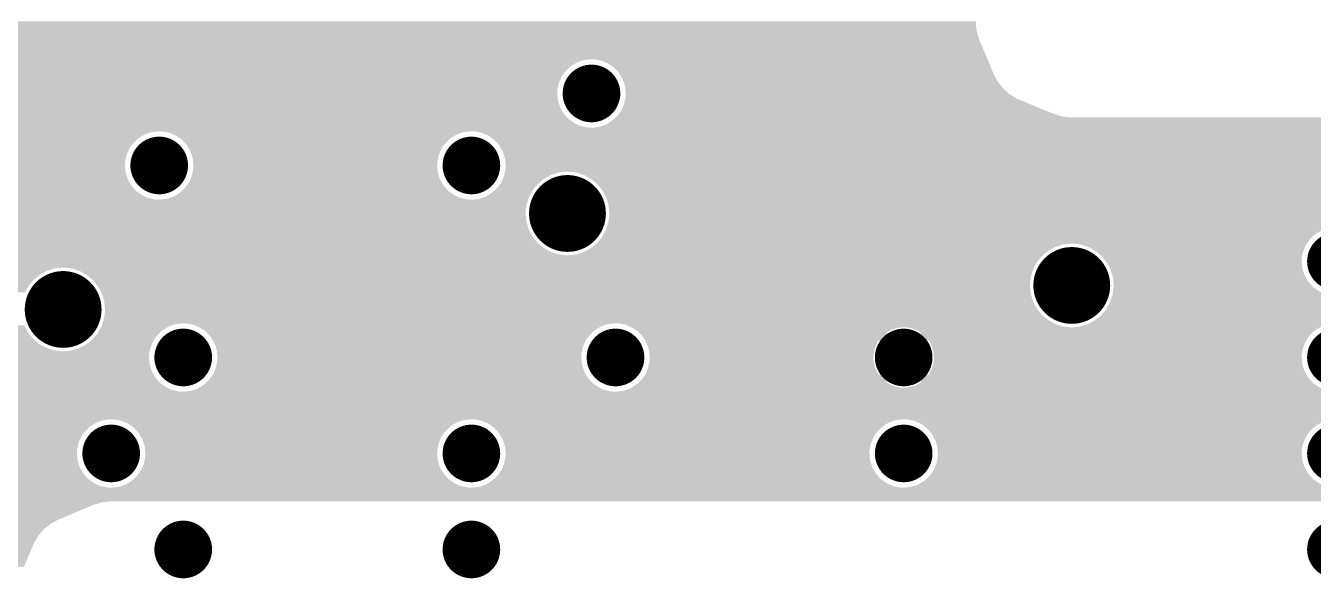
# Model space of a CAD drawing. Extents: x 295 to 953, y 10 to 290.
# Drawn here: x 728.99 to 757.08, y 196.21 to 208.27 of the extents above; entities that cross this region are included whole.
import ezdxf

# ---------------------------------------------------------------- set-up
doc = ezdxf.new("R2010")
doc.units = 0
doc.header["$LTSCALE"] = 5
doc.header["$MEASUREMENT"] = 0
doc.layers.get('0').update_dxf_attribs({"linetype": 'CONTINUOUS', "lineweight": 25})

msp = doc.modelspace()

# ---------------------------------------------------------------- linework, layer by layer
for points, const_width in [([(741.02, 206.795, 1), (741.649, 206.795, 1)], 0.629), ([(731.59, 205.223, 1), (732.219, 205.223, 1)], 0.629), ([(738.401, 205.223, 1), (739.029, 205.223, 1)], 0.629), ([(740.391, 204.175, 1), (741.23, 204.175, 1)], 0.838), ([(757.26, 203.128, 1), (757.889, 203.128, 1)], 0.629), ([(751.393, 202.604, 1), (752.231, 202.604, 1)], 0.838), ([(729.39, 202.08, 1), (730.228, 202.08, 1)], 0.838), ([(732.114, 201.032, 1), (732.743, 201.032, 1)], 0.629), ([(741.544, 201.032, 1), (742.173, 201.032, 1)], 0.629), ([(747.831, 201.032, 1), (748.459, 201.032, 1)], 0.629), ([(757.26, 201.032, 1), (757.889, 201.032, 1)], 0.629), ([(730.543, 198.937, 1), (731.171, 198.937, 1)], 0.629), ([(738.401, 198.937, 1), (739.029, 198.937, 1)], 0.629), ([(747.831, 198.937, 1), (748.459, 198.937, 1)], 0.629), ([(757.26, 198.937, 1), (757.889, 198.937, 1)], 0.629), ([(732.114, 196.841, 1), (732.743, 196.841, 1)], 0.629), ([(738.401, 196.841, 1), (739.029, 196.841, 1)], 0.629), ([(757.26, 196.841, 1), (757.889, 196.841, 1)], 0.629)]:
    msp.add_lwpolyline(points, format="xyb", close=True, dxfattribs=dict(const_width=const_width))
for points in [[(673.231, 208.18), (673.231, 208.366), (749.733, 208.18), (749.716, 208.366)], [(673.231, 208.067), (673.231, 208.18), (749.764, 208.067), (749.733, 208.18)], [(693.728, 208.064), (693.662, 208.067), (749.765, 208.064), (749.764, 208.067)], [(693.883, 208.033), (693.728, 208.064), (749.774, 208.033), (749.765, 208.064)], [(693.962, 207.999), (693.883, 208.033), (749.783, 207.999), (749.774, 208.033)], [(694.028, 207.971), (693.962, 207.999), (749.794, 207.971), (749.783, 207.999)], [(694.04, 207.962), (694.028, 207.971), (749.798, 207.962), (749.794, 207.971)], [(694.157, 207.879), (694.04, 207.962), (749.832, 207.879), (749.798, 207.962)], [(694.264, 207.763), (694.157, 207.879), (749.881, 207.763), (749.832, 207.879)], [(694.344, 207.626), (694.264, 207.763), (749.938, 207.626), (749.881, 207.763)], [(694.371, 207.543), (694.344, 207.626), (749.973, 207.543), (749.938, 207.626)], [(694.377, 207.526), (694.371, 207.543), (741.177, 207.526), (741.334, 207.543)], [(694.393, 207.477), (694.377, 207.526), (741.027, 207.477), (741.177, 207.526)], [(694.393, 207.476), (694.393, 207.477), (741.026, 207.476), (741.027, 207.477)], [(694.402, 207.397), (694.393, 207.476), (740.89, 207.397), (741.026, 207.476)], [(694.41, 207.319), (694.402, 207.397), (740.805, 207.319), (740.89, 207.397)], [(694.407, 207.253), (694.409, 207.29), (740.747, 207.253), (740.774, 207.29)], [(694.409, 207.29), (694.41, 207.319), (740.774, 207.29), (740.805, 207.319)], [(741.4, 207.54), (741.334, 207.543), (749.974, 207.54), (749.973, 207.543)], [(741.556, 207.509), (741.4, 207.54), (749.987, 207.509), (749.974, 207.54)], [(741.701, 207.447), (741.556, 207.509), (750.013, 207.447), (749.987, 207.509)], [(741.83, 207.355), (741.701, 207.447), (750.051, 207.355), (750.013, 207.447)], [(741.937, 207.239), (741.83, 207.355), (750.1, 207.239), (750.051, 207.355)], [(694.314, 206.952), (694.341, 207.016), (740.607, 206.952), (740.62, 207.016)], [(694.341, 207.016), (694.377, 207.098), (740.62, 207.016), (740.655, 207.098)], [(694.377, 207.098), (694.389, 207.161), (740.655, 207.098), (740.682, 207.161)], [(694.389, 207.161), (694.407, 207.253), (740.682, 207.161), (740.747, 207.253)], [(741.947, 207.22), (741.937, 207.239), (750.108, 207.22), (750.1, 207.239)], [(742.016, 207.102), (741.947, 207.22), (750.17, 207.102), (750.108, 207.22)], [(742.032, 207.055), (742.016, 207.102), (750.195, 207.055), (750.17, 207.102)], [(742.066, 206.952), (742.032, 207.055), (750.276, 206.952), (750.195, 207.055)], [(694.106, 206.716), (694.191, 206.795), (740.595, 206.716), (740.586, 206.795)], [(694.191, 206.795), (694.222, 206.823), (740.586, 206.795), (740.588, 206.823)], [(694.222, 206.823), (694.249, 206.861), (740.588, 206.823), (740.589, 206.861)], [(694.249, 206.861), (694.314, 206.952), (740.589, 206.861), (740.607, 206.952)], [(742.071, 206.907), (742.066, 206.952), (750.31, 206.907), (750.276, 206.952)], [(742.083, 206.795), (742.071, 206.907), (750.437, 206.795), (750.31, 206.907)], [(742.071, 206.685), (742.08, 206.729), (750.61, 206.685), (750.539, 206.729)], [(742.08, 206.729), (742.082, 206.783), (750.539, 206.729), (750.45, 206.783)], [(742.082, 206.783), (742.083, 206.795), (750.45, 206.783), (750.437, 206.795)], [(673.231, 206.487), (673.231, 206.57), (740.652, 206.487), (740.625, 206.57)], [(673.231, 206.351), (673.231, 206.487), (740.732, 206.351), (740.652, 206.487)], [(693.662, 206.57), (693.819, 206.587), (740.625, 206.57), (740.62, 206.587)], [(693.819, 206.587), (693.969, 206.637), (740.62, 206.587), (740.603, 206.637)], [(693.971, 206.637), (694.106, 206.716), (740.603, 206.637), (740.595, 206.716)], [(741.987, 206.428), (742.049, 206.574), (751.224, 206.428), (750.873, 206.574)], [(742.049, 206.574), (742.065, 206.657), (750.873, 206.574), (750.673, 206.657)], [(742.065, 206.657), (742.071, 206.685), (750.673, 206.657), (750.61, 206.685)], [(673.231, 206.234), (673.231, 206.351), (740.839, 206.234), (740.732, 206.351)], [(673.231, 206.142), (673.231, 206.234), (740.968, 206.142), (740.839, 206.234)], [(741.642, 206.113), (741.724, 206.161), (799.931, 206.113), (799.874, 206.161)], [(741.724, 206.161), (741.778, 206.193), (799.874, 206.161), (799.849, 206.193)], [(741.778, 206.193), (741.864, 206.271), (799.849, 206.193), (799.787, 206.271)], [(741.864, 206.271), (741.865, 206.271), (751.812, 206.271), (751.775, 206.271)], [(741.865, 206.271), (741.89, 206.295), (751.775, 206.271), (751.589, 206.295)], [(741.89, 206.295), (741.895, 206.299), (751.589, 206.295), (751.574, 206.299)], [(741.895, 206.299), (741.932, 206.351), (751.574, 206.299), (751.411, 206.351)], [(741.932, 206.351), (741.987, 206.428), (751.411, 206.351), (751.224, 206.428)], [(673.231, 206.08), (673.231, 206.142), (741.113, 206.08), (740.968, 206.142)], [(673.231, 206.05), (673.231, 206.08), (741.269, 206.05), (741.113, 206.08)], [(673.231, 206.047), (673.231, 206.05), (741.334, 206.047), (741.269, 206.05)], [(673.231, 205.971), (673.231, 206.047), (800.141, 205.971), (800.008, 206.047)], [(700.538, 205.968), (700.472, 205.971), (731.877, 205.968), (731.905, 205.971)], [(700.608, 205.954), (700.538, 205.968), (731.747, 205.954), (731.877, 205.968)], [(700.693, 205.938), (700.608, 205.954), (731.697, 205.938), (731.747, 205.954)], [(700.769, 205.905), (700.693, 205.938), (731.597, 205.905), (731.697, 205.938)], [(700.839, 205.875), (700.769, 205.905), (731.546, 205.875), (731.597, 205.905)], [(700.909, 205.825), (700.839, 205.875), (731.461, 205.825), (731.546, 205.875)], [(731.971, 205.968), (731.905, 205.971), (738.688, 205.968), (738.715, 205.971)], [(732.041, 205.954), (731.971, 205.968), (738.558, 205.954), (738.688, 205.968)], [(732.126, 205.938), (732.041, 205.954), (738.507, 205.938), (738.558, 205.954)], [(732.202, 205.905), (732.126, 205.938), (738.408, 205.905), (738.507, 205.938)], [(732.271, 205.875), (732.202, 205.905), (738.357, 205.875), (738.408, 205.905)], [(732.342, 205.825), (732.271, 205.875), (738.271, 205.825), (738.357, 205.875)], [(738.781, 205.968), (738.715, 205.971), (800.146, 205.968), (800.141, 205.971)], [(738.819, 205.961), (738.781, 205.968), (800.159, 205.961), (800.146, 205.968)], [(738.936, 205.938), (738.819, 205.961), (800.227, 205.938), (800.159, 205.961)], [(739.012, 205.905), (738.936, 205.938), (800.325, 205.905), (800.227, 205.938)], [(739.067, 205.882), (739.012, 205.905), (800.498, 205.882), (800.325, 205.905)], [(739.068, 205.881), (739.067, 205.882), (800.532, 205.881), (800.498, 205.882)], [(739.081, 205.875), (739.068, 205.881), (823.059, 205.875), (823.059, 205.881)], [(739.21, 205.784), (739.081, 205.875), (823.059, 205.784), (823.059, 205.875)], [(741.334, 206.047), (741.34, 206.047), (800.008, 206.047), (800.007, 206.047)], [(741.34, 206.047), (741.492, 206.063), (800.007, 206.047), (799.988, 206.063)], [(741.492, 206.063), (741.642, 206.113), (799.988, 206.063), (799.931, 206.113)], [(700.968, 205.784), (700.909, 205.825), (731.415, 205.784), (731.461, 205.825)], [(701.027, 205.718), (700.968, 205.784), (731.344, 205.718), (731.415, 205.784)], [(701.074, 205.667), (701.027, 205.718), (731.308, 205.667), (731.344, 205.718)], [(701.12, 205.589), (701.074, 205.667), (731.252, 205.589), (731.308, 205.667)], [(732.4, 205.784), (732.342, 205.825), (738.226, 205.784), (738.271, 205.825)], [(732.46, 205.718), (732.4, 205.784), (738.154, 205.718), (738.226, 205.784)], [(732.507, 205.667), (732.46, 205.718), (738.118, 205.667), (738.154, 205.718)], [(732.552, 205.589), (732.507, 205.667), (738.063, 205.589), (738.118, 205.667)], [(739.317, 205.667), (739.21, 205.784), (823.059, 205.667), (823.059, 205.784)], [(739.349, 205.613), (739.317, 205.667), (823.059, 205.613), (823.059, 205.667)], [(739.359, 205.596), (739.349, 205.613), (765.259, 205.596), (765.433, 205.613)], [(739.388, 205.547), (739.359, 205.596), (765.091, 205.547), (765.259, 205.596)], [(701.154, 205.531), (701.12, 205.589), (731.227, 205.531), (731.252, 205.589)], [(701.183, 205.444), (701.154, 205.531), (731.19, 205.444), (731.227, 205.531)], [(701.204, 205.38), (701.183, 205.444), (731.177, 205.38), (731.19, 205.444)], [(701.213, 205.289), (701.204, 205.38), (731.16, 205.289), (731.177, 205.38)], [(732.587, 205.531), (732.552, 205.589), (738.038, 205.531), (738.063, 205.589)], [(732.615, 205.444), (732.587, 205.531), (738, 205.444), (738.038, 205.531)], [(732.636, 205.38), (732.615, 205.444), (737.988, 205.38), (738, 205.444)], [(732.646, 205.289), (732.636, 205.38), (737.97, 205.289), (737.988, 205.38)], [(739.397, 205.531), (739.388, 205.547), (765.06, 205.531), (765.091, 205.547)], [(739.418, 205.466), (739.397, 205.531), (764.936, 205.466), (765.06, 205.531)], [(739.446, 205.38), (739.418, 205.466), (764.828, 205.38), (764.936, 205.466)], [(739.449, 205.357), (739.446, 205.38), (764.799, 205.357), (764.828, 205.38)], [(739.463, 205.225), (739.449, 205.357), (764.685, 205.225), (764.799, 205.357)], [(701.187, 205.002), (701.199, 205.066), (731.194, 205.002), (731.173, 205.066)], [(701.199, 205.066), (701.217, 205.157), (731.173, 205.066), (731.164, 205.157)], [(701.22, 205.223), (701.213, 205.289), (731.157, 205.223), (731.16, 205.289)], [(701.217, 205.157), (701.22, 205.223), (731.164, 205.157), (731.157, 205.223)], [(732.619, 205.002), (732.632, 205.066), (738.005, 205.002), (737.984, 205.066)], [(732.632, 205.066), (732.65, 205.157), (737.984, 205.066), (737.974, 205.157)], [(732.653, 205.223), (732.646, 205.289), (737.967, 205.223), (737.97, 205.289)], [(732.65, 205.157), (732.653, 205.223), (737.974, 205.157), (737.967, 205.223)], [(739.434, 205.023), (739.444, 205.072), (740.469, 205.023), (740.637, 205.072)], [(739.444, 205.072), (739.447, 205.089), (740.637, 205.072), (740.811, 205.089)], [(739.447, 205.089), (739.46, 205.157), (764.608, 205.089), (764.647, 205.157)], [(739.46, 205.157), (739.463, 205.223), (764.647, 205.157), (764.684, 205.223)], [(739.463, 205.223), (739.463, 205.225), (764.684, 205.223), (764.685, 205.225)], [(740.845, 205.088), (740.811, 205.089), (764.608, 205.088), (764.608, 205.089)], [(740.962, 205.073), (740.845, 205.088), (764.599, 205.073), (764.608, 205.088)], [(741.018, 205.065), (740.962, 205.073), (764.596, 205.065), (764.599, 205.073)], [(741.184, 205.009), (741.018, 205.065), (764.577, 205.009), (764.596, 205.065)], [(701.033, 204.728), (701.069, 204.779), (731.35, 204.728), (731.303, 204.779)], [(701.069, 204.779), (701.124, 204.857), (731.303, 204.779), (731.257, 204.857)], [(701.124, 204.857), (701.15, 204.916), (731.257, 204.857), (731.223, 204.916)], [(701.15, 204.916), (701.187, 205.002), (731.223, 204.916), (731.194, 205.002)], [(732.465, 204.728), (732.502, 204.779), (738.16, 204.728), (738.113, 204.779)], [(732.502, 204.779), (732.557, 204.857), (738.113, 204.779), (738.068, 204.857)], [(732.557, 204.857), (732.582, 204.916), (738.068, 204.857), (738.033, 204.916)], [(732.582, 204.916), (732.619, 205.002), (738.033, 204.916), (738.005, 205.002)], [(739.276, 204.728), (739.351, 204.833), (740.086, 204.728), (740.177, 204.833)], [(739.351, 204.833), (739.367, 204.857), (740.177, 204.833), (740.206, 204.857)], [(739.367, 204.857), (739.404, 204.942), (740.206, 204.857), (740.314, 204.942)], [(739.404, 204.942), (739.43, 205.002), (740.314, 204.942), (740.429, 205.002)], [(739.43, 205.002), (739.434, 205.023), (740.429, 205.002), (740.469, 205.023)], [(741.336, 204.923), (741.184, 205.009), (764.548, 204.923), (764.577, 205.009)], [(741.355, 204.907), (741.336, 204.923), (764.543, 204.907), (764.548, 204.923)], [(741.469, 204.809), (741.355, 204.907), (764.53, 204.809), (764.543, 204.907)], [(741.529, 204.734), (741.469, 204.809), (764.52, 204.734), (764.53, 204.809)], [(673.231, 204.383), (673.231, 204.475), (739.921, 204.383), (739.952, 204.475)], [(700.472, 204.475), (700.5, 204.478), (731.905, 204.475), (731.839, 204.478)], [(700.5, 204.478), (700.629, 204.492), (731.839, 204.478), (731.769, 204.492)], [(700.629, 204.492), (700.68, 204.508), (731.769, 204.492), (731.684, 204.508)], [(700.68, 204.508), (700.78, 204.541), (731.684, 204.508), (731.608, 204.541)], [(700.78, 204.541), (700.831, 204.571), (731.608, 204.541), (731.538, 204.571)], [(700.831, 204.571), (700.916, 204.621), (731.538, 204.571), (731.468, 204.621)], [(700.916, 204.621), (700.961, 204.662), (731.468, 204.621), (731.409, 204.662)], [(700.961, 204.662), (701.033, 204.728), (731.409, 204.662), (731.35, 204.728)], [(731.905, 204.475), (731.932, 204.478), (738.715, 204.475), (738.649, 204.478)], [(731.932, 204.478), (732.062, 204.492), (738.649, 204.478), (738.579, 204.492)], [(732.062, 204.492), (732.113, 204.508), (738.579, 204.492), (738.494, 204.508)], [(732.113, 204.508), (732.212, 204.541), (738.494, 204.508), (738.418, 204.541)], [(732.212, 204.541), (732.263, 204.571), (738.418, 204.541), (738.349, 204.571)], [(732.263, 204.571), (732.349, 204.621), (738.349, 204.571), (738.278, 204.621)], [(732.349, 204.621), (732.394, 204.662), (738.278, 204.621), (738.22, 204.662)], [(732.394, 204.662), (732.465, 204.728), (738.22, 204.662), (738.16, 204.728)], [(738.715, 204.475), (738.872, 204.492), (739.952, 204.475), (739.958, 204.492)], [(738.872, 204.492), (739.023, 204.541), (739.958, 204.492), (739.974, 204.541)], [(739.023, 204.541), (739.036, 204.549), (739.974, 204.541), (739.977, 204.549)], [(739.036, 204.549), (739.159, 204.621), (739.977, 204.549), (740.018, 204.621)], [(739.159, 204.621), (739.246, 204.701), (740.018, 204.621), (740.063, 204.701)], [(739.246, 204.701), (739.276, 204.728), (740.063, 204.701), (740.086, 204.728)], [(741.556, 204.699), (741.529, 204.734), (764.519, 204.699), (764.52, 204.734)], [(741.577, 204.672), (741.556, 204.699), (764.522, 204.672), (764.519, 204.699)], [(741.654, 204.525), (741.577, 204.672), (764.536, 204.525), (764.522, 204.672)], [(741.658, 204.517), (741.654, 204.525), (764.538, 204.517), (764.536, 204.525)], [(741.705, 204.358), (741.658, 204.517), (764.585, 204.358), (764.538, 204.517)], [(673.231, 204.21), (673.231, 204.383), (739.898, 204.21), (739.921, 204.383)], [(673.231, 204.175), (673.231, 204.21), (739.897, 204.175), (739.898, 204.21)], [(741.707, 204.349), (741.705, 204.358), (764.59, 204.349), (764.585, 204.358)], [(741.722, 204.202), (741.707, 204.349), (764.666, 204.202), (764.59, 204.349)], [(741.724, 204.175), (741.722, 204.202), (764.687, 204.175), (764.666, 204.202)], [(673.231, 204.001), (673.231, 204.175), (739.914, 204.001), (739.897, 204.175)], [(673.231, 203.876), (673.231, 204.001), (739.951, 203.876), (739.914, 204.001)], [(741.669, 203.876), (741.695, 203.952), (765.041, 203.876), (764.907, 203.952)], [(741.695, 203.952), (741.7, 203.968), (764.907, 203.952), (764.889, 203.968)], [(741.7, 203.968), (741.713, 204.065), (764.889, 203.968), (764.775, 204.065)], [(741.713, 204.065), (741.724, 204.141), (764.775, 204.065), (764.715, 204.141)], [(741.724, 204.141), (741.724, 204.175), (764.715, 204.141), (764.687, 204.175)], [(726.208, 203.873), (726.142, 203.876), (739.952, 203.873), (739.951, 203.876)], [(726.363, 203.842), (726.208, 203.873), (739.961, 203.842), (739.952, 203.873)], [(726.383, 203.834), (726.363, 203.842), (739.963, 203.834), (739.961, 203.842)], [(726.508, 203.78), (726.383, 203.834), (739.991, 203.78), (739.963, 203.834)], [(726.637, 203.688), (726.508, 203.78), (740.039, 203.688), (739.991, 203.78)], [(726.646, 203.679), (726.637, 203.688), (740.044, 203.679), (740.039, 203.688)], [(726.744, 203.572), (726.646, 203.679), (740.129, 203.572), (740.044, 203.679)], [(741.535, 203.623), (741.558, 203.65), (757.014, 203.623), (757.044, 203.65)], [(741.558, 203.65), (741.603, 203.73), (757.044, 203.65), (757.131, 203.73)], [(741.603, 203.73), (741.644, 203.802), (757.131, 203.73), (757.254, 203.802)], [(741.644, 203.802), (741.647, 203.81), (757.254, 203.802), (757.267, 203.81)], [(741.647, 203.81), (741.664, 203.859), (757.267, 203.81), (757.417, 203.859)], [(741.664, 203.859), (741.669, 203.876), (757.417, 203.859), (757.575, 203.876)], [(726.762, 203.542), (726.744, 203.572), (740.152, 203.542), (740.129, 203.572)], [(726.824, 203.435), (726.762, 203.542), (740.277, 203.435), (740.152, 203.542)], [(726.826, 203.428), (726.824, 203.435), (740.285, 203.428), (740.277, 203.435)], [(726.855, 203.341), (726.826, 203.428), (740.437, 203.341), (740.285, 203.428)], [(741.152, 203.328), (741.234, 203.37), (751.262, 203.328), (751.315, 203.37)], [(741.234, 203.37), (741.307, 203.409), (751.315, 203.37), (751.389, 203.409)], [(741.307, 203.409), (741.361, 203.451), (751.389, 203.409), (751.47, 203.451)], [(741.361, 203.451), (741.423, 203.501), (751.47, 203.451), (751.638, 203.501)], [(741.423, 203.501), (741.444, 203.517), (751.638, 203.501), (751.811, 203.517)], [(741.444, 203.517), (741.535, 203.623), (756.939, 203.517), (757.014, 203.623)], [(741.444, 203.517), (741.444, 203.517), (751.811, 203.517), (751.812, 203.517)], [(752.016, 203.494), (751.846, 203.517), (756.922, 203.494), (756.939, 203.517)], [(752.02, 203.493), (752.016, 203.494), (756.922, 203.493), (756.922, 203.494)], [(752.185, 203.438), (752.02, 203.493), (756.898, 203.438), (756.922, 203.493)], [(752.337, 203.351), (752.185, 203.438), (756.861, 203.351), (756.898, 203.438)], [(752.34, 203.349), (752.337, 203.351), (756.86, 203.349), (756.861, 203.351)], [(752.47, 203.237), (752.34, 203.349), (756.838, 203.237), (756.86, 203.349)], [(726.873, 203.286), (726.855, 203.341), (740.603, 203.286), (740.437, 203.341)], [(726.873, 203.285), (726.873, 203.286), (740.609, 203.285), (740.603, 203.286)], [(726.876, 203.262), (726.873, 203.285), (740.776, 203.262), (740.609, 203.285)], [(726.89, 203.129), (726.876, 203.262), (751.064, 203.129), (751.178, 203.262)], [(726.876, 203.262), (726.876, 203.262), (740.811, 203.262), (740.776, 203.262)], [(726.887, 203.062), (726.89, 203.128), (751.026, 203.062), (751.064, 203.128)], [(726.89, 203.128), (726.89, 203.129), (751.064, 203.128), (751.064, 203.129)], [(740.812, 203.262), (740.985, 203.278), (751.178, 203.262), (751.199, 203.278)], [(740.985, 203.278), (741.152, 203.328), (751.199, 203.278), (751.262, 203.328)], [(752.505, 203.193), (752.47, 203.237), (756.829, 203.193), (756.838, 203.237)], [(752.557, 203.128), (752.505, 203.193), (756.826, 203.128), (756.829, 203.193)], [(752.579, 203.101), (752.557, 203.128), (756.829, 203.101), (756.826, 203.128)], [(752.646, 202.97), (752.579, 203.101), (756.843, 202.97), (756.829, 203.101)], [(726.794, 202.761), (726.831, 202.847), (729.205, 202.761), (729.312, 202.847)], [(726.831, 202.847), (726.857, 202.907), (729.312, 202.847), (729.428, 202.907)], [(726.857, 202.907), (726.861, 202.927), (729.428, 202.907), (729.468, 202.927)], [(726.861, 202.927), (726.871, 202.977), (729.468, 202.927), (729.635, 202.977)], [(726.871, 202.977), (726.874, 202.993), (729.635, 202.977), (729.809, 202.993)], [(726.874, 202.993), (726.887, 203.062), (750.987, 202.993), (751.026, 203.062)], [(729.961, 202.977), (729.844, 202.993), (750.978, 202.977), (750.987, 202.993)], [(730.017, 202.97), (729.961, 202.977), (750.976, 202.97), (750.978, 202.977)], [(730.183, 202.914), (730.017, 202.97), (750.957, 202.914), (750.976, 202.97)], [(730.335, 202.827), (730.183, 202.914), (750.928, 202.827), (750.957, 202.914)], [(730.353, 202.811), (730.335, 202.827), (750.922, 202.811), (750.928, 202.827)], [(730.467, 202.714), (730.353, 202.811), (750.909, 202.714), (750.922, 202.811)], [(752.659, 202.945), (752.646, 202.97), (756.851, 202.945), (756.843, 202.97)], [(752.696, 202.82), (752.659, 202.945), (756.893, 202.82), (756.851, 202.945)], [(752.709, 202.778), (752.696, 202.82), (756.917, 202.778), (756.893, 202.82)], [(726.463, 202.453), (726.586, 202.525), (728.975, 202.453), (729.016, 202.525)], [(726.586, 202.525), (726.673, 202.605), (729.016, 202.525), (729.062, 202.605)], [(726.673, 202.605), (726.703, 202.632), (729.062, 202.605), (729.085, 202.632)], [(726.703, 202.632), (726.778, 202.738), (729.085, 202.632), (729.175, 202.738)], [(726.778, 202.738), (726.794, 202.761), (729.175, 202.738), (729.205, 202.761)], [(730.527, 202.638), (730.467, 202.714), (750.899, 202.638), (750.909, 202.714)], [(730.554, 202.604), (730.527, 202.638), (750.898, 202.604), (750.899, 202.638)], [(730.576, 202.577), (730.554, 202.604), (750.901, 202.577), (750.898, 202.604)], [(730.652, 202.43), (730.576, 202.577), (750.915, 202.43), (750.901, 202.577)], [(752.718, 202.684), (752.709, 202.778), (756.973, 202.684), (756.917, 202.778)], [(752.712, 202.475), (752.725, 202.567), (757.208, 202.475), (757.079, 202.567)], [(752.726, 202.604), (752.718, 202.684), (757.046, 202.604), (756.973, 202.684)], [(752.725, 202.569), (752.726, 202.604), (757.077, 202.569), (757.046, 202.604)], [(752.725, 202.567), (752.725, 202.569), (757.079, 202.567), (757.077, 202.569)], [(730.657, 202.421), (730.652, 202.43), (750.917, 202.421), (750.915, 202.43)], [(730.704, 202.262), (730.657, 202.421), (750.965, 202.262), (750.917, 202.421)], [(730.706, 202.254), (730.704, 202.262), (750.969, 202.254), (750.965, 202.262)], [(730.72, 202.107), (730.706, 202.254), (751.045, 202.107), (750.969, 202.254)], [(752.576, 202.107), (752.646, 202.23), (810.767, 202.107), (810.703, 202.23)], [(752.646, 202.23), (752.657, 202.262), (810.703, 202.23), (810.686, 202.262)], [(752.657, 202.262), (752.696, 202.379), (810.686, 202.262), (810.652, 202.379)], [(752.696, 202.379), (752.697, 202.382), (757.575, 202.379), (757.509, 202.382)], [(752.697, 202.382), (752.702, 202.396), (757.509, 202.382), (757.439, 202.396)], [(752.702, 202.396), (752.704, 202.413), (757.439, 202.396), (757.354, 202.413)], [(752.704, 202.413), (752.712, 202.475), (757.354, 202.413), (757.208, 202.475)], [(730.699, 201.872), (730.712, 201.97), (751.268, 201.872), (751.154, 201.97)], [(730.712, 201.97), (730.722, 202.045), (751.154, 201.97), (751.094, 202.045)], [(730.723, 202.08), (730.72, 202.107), (751.067, 202.08), (751.045, 202.107)], [(730.722, 202.045), (730.723, 202.08), (751.094, 202.045), (751.067, 202.08)], [(752.425, 201.929), (752.446, 201.946), (800.882, 201.929), (801.055, 201.946)], [(752.446, 201.946), (752.467, 201.97), (810.904, 201.946), (810.876, 201.97)], [(752.446, 201.946), (752.446, 201.946), (801.055, 201.946), (801.056, 201.946)], [(752.467, 201.97), (752.559, 202.078), (810.876, 201.97), (810.79, 202.078)], [(752.559, 202.078), (752.576, 202.107), (810.79, 202.078), (810.767, 202.107)], [(724.434, 201.583), (724.42, 201.73), (729.042, 201.583), (728.966, 201.73)], [(730.602, 201.634), (730.643, 201.706), (731.985, 201.634), (732.108, 201.706)], [(730.643, 201.706), (730.646, 201.714), (732.108, 201.706), (732.121, 201.714)], [(730.646, 201.714), (730.662, 201.763), (732.121, 201.714), (732.271, 201.763)], [(730.662, 201.763), (730.668, 201.78), (732.271, 201.763), (732.429, 201.78)], [(730.668, 201.78), (730.694, 201.856), (751.42, 201.78), (751.287, 201.856)], [(730.694, 201.856), (730.699, 201.872), (751.287, 201.856), (751.268, 201.872)], [(732.494, 201.777), (732.429, 201.78), (741.831, 201.777), (741.858, 201.78)], [(732.565, 201.763), (732.494, 201.777), (741.701, 201.763), (741.831, 201.777)], [(732.65, 201.747), (732.565, 201.763), (741.65, 201.747), (741.701, 201.763)], [(732.726, 201.714), (732.65, 201.747), (741.551, 201.714), (741.65, 201.747)], [(732.795, 201.684), (732.726, 201.714), (741.5, 201.684), (741.551, 201.714)], [(732.866, 201.634), (732.795, 201.684), (741.414, 201.634), (741.5, 201.684)], [(741.924, 201.777), (741.858, 201.78), (751.426, 201.777), (751.42, 201.78)], [(741.962, 201.77), (741.924, 201.777), (751.439, 201.77), (751.426, 201.777)], [(742.079, 201.747), (741.962, 201.77), (751.507, 201.747), (751.439, 201.77)], [(742.156, 201.714), (742.079, 201.747), (751.604, 201.714), (751.507, 201.747)], [(742.206, 201.692), (742.156, 201.714), (751.767, 201.692), (751.604, 201.714)], [(742.21, 201.69), (742.206, 201.692), (748.098, 201.69), (748.145, 201.692)], [(742.222, 201.685), (742.21, 201.69), (748.051, 201.685), (748.098, 201.69)], [(742.225, 201.684), (742.222, 201.685), (748.045, 201.684), (748.051, 201.685)], [(742.235, 201.677), (742.225, 201.684), (748.005, 201.677), (748.045, 201.684)], [(742.251, 201.666), (742.235, 201.677), (747.959, 201.666), (748.005, 201.677)], [(742.272, 201.651), (742.251, 201.666), (747.915, 201.651), (747.959, 201.666)], [(748.177, 201.691), (748.145, 201.692), (751.773, 201.691), (751.767, 201.692)], [(748.185, 201.691), (748.177, 201.691), (751.778, 201.691), (751.773, 201.691)], [(748.193, 201.69), (748.185, 201.691), (751.812, 201.69), (751.778, 201.691)], [(748.224, 201.687), (748.193, 201.69), (757.221, 201.687), (757.226, 201.69)], [(748.271, 201.68), (748.224, 201.687), (757.209, 201.68), (757.221, 201.687)], [(748.317, 201.669), (748.271, 201.68), (757.191, 201.669), (757.209, 201.68)], [(748.362, 201.656), (748.317, 201.669), (757.167, 201.656), (757.191, 201.669)], [(751.812, 201.69), (751.986, 201.707), (757.226, 201.69), (757.255, 201.707)], [(751.986, 201.707), (752.011, 201.714), (757.255, 201.707), (757.267, 201.714)], [(752.011, 201.714), (752.154, 201.756), (757.267, 201.714), (757.396, 201.756)], [(752.154, 201.756), (752.167, 201.763), (757.396, 201.756), (757.417, 201.763)], [(752.167, 201.763), (752.199, 201.78), (757.417, 201.763), (757.575, 201.78)], [(752.199, 201.78), (752.235, 201.799), (800.536, 201.78), (800.559, 201.799)], [(752.235, 201.799), (752.309, 201.837), (800.559, 201.799), (800.633, 201.837)], [(752.309, 201.837), (752.362, 201.879), (800.633, 201.837), (800.715, 201.879)], [(752.362, 201.879), (752.425, 201.929), (800.715, 201.879), (800.882, 201.929)], [(724.412, 201.348), (724.426, 201.446), (729.265, 201.348), (729.151, 201.446)], [(724.426, 201.446), (724.436, 201.522), (729.151, 201.446), (729.091, 201.522)], [(724.436, 201.556), (724.434, 201.583), (729.064, 201.556), (729.042, 201.583)], [(724.436, 201.522), (724.436, 201.556), (729.091, 201.522), (729.064, 201.556)], [(730.306, 201.313), (730.414, 201.398), (731.74, 201.313), (731.776, 201.398)], [(730.414, 201.398), (730.443, 201.422), (731.776, 201.398), (731.793, 201.422)], [(730.443, 201.422), (730.533, 201.527), (731.793, 201.422), (731.868, 201.527)], [(730.533, 201.527), (730.557, 201.554), (731.868, 201.527), (731.898, 201.554)], [(730.557, 201.554), (730.602, 201.634), (731.898, 201.554), (731.985, 201.634)], [(732.924, 201.593), (732.866, 201.634), (741.369, 201.593), (741.414, 201.634)], [(732.984, 201.527), (732.924, 201.593), (741.298, 201.527), (741.369, 201.593)], [(733.031, 201.476), (732.984, 201.527), (741.261, 201.476), (741.298, 201.527)], [(733.076, 201.398), (733.031, 201.476), (741.206, 201.398), (741.261, 201.476)], [(733.111, 201.34), (733.076, 201.398), (741.181, 201.34), (741.206, 201.398)], [(742.297, 201.633), (742.272, 201.651), (747.871, 201.633), (747.915, 201.651)], [(742.327, 201.612), (742.297, 201.633), (747.829, 201.612), (747.871, 201.633)], [(742.354, 201.593), (742.327, 201.612), (747.797, 201.593), (747.829, 201.612)], [(742.358, 201.588), (742.354, 201.593), (747.789, 201.588), (747.797, 201.593)], [(742.375, 201.569), (742.358, 201.588), (747.762, 201.569), (747.789, 201.588)], [(742.46, 201.476), (742.375, 201.569), (747.855, 201.476), (747.762, 201.569)], [(742.476, 201.45), (742.46, 201.476), (747.881, 201.45), (747.855, 201.476)], [(742.496, 201.415), (742.476, 201.45), (756.934, 201.415), (756.959, 201.45)], [(742.519, 201.376), (742.496, 201.415), (747.582, 201.376), (747.607, 201.415)], [(747.727, 201.296), (747.607, 201.415), (748.563, 201.296), (748.682, 201.415)], [(747.881, 201.45), (747.91, 201.467), (748.409, 201.45), (748.379, 201.467)], [(747.91, 201.467), (747.917, 201.471), (748.379, 201.467), (748.374, 201.471)], [(747.917, 201.471), (747.947, 201.485), (748.374, 201.471), (748.342, 201.485)], [(747.947, 201.485), (747.954, 201.488), (748.342, 201.485), (748.337, 201.488)], [(747.954, 201.488), (747.985, 201.5), (748.337, 201.488), (748.304, 201.5)], [(747.985, 201.5), (747.992, 201.502), (748.304, 201.5), (748.299, 201.502)], [(747.992, 201.502), (748.024, 201.512), (748.299, 201.502), (748.265, 201.512)], [(748.024, 201.512), (748.031, 201.513), (748.265, 201.512), (748.259, 201.513)], [(748.031, 201.513), (748.064, 201.52), (748.259, 201.513), (748.225, 201.52)], [(748.064, 201.52), (748.072, 201.521), (748.225, 201.52), (748.219, 201.521)], [(748.072, 201.521), (748.104, 201.525), (748.219, 201.521), (748.183, 201.525)], [(748.104, 201.525), (748.116, 201.525), (748.183, 201.525), (748.179, 201.525)], [(748.116, 201.525), (748.145, 201.527), (748.179, 201.525), (748.145, 201.527)], [(748.405, 201.639), (748.362, 201.656), (757.138, 201.639), (757.167, 201.656)], [(748.415, 201.634), (748.405, 201.639), (757.131, 201.634), (757.138, 201.639)], [(748.409, 201.45), (748.486, 201.527), (756.959, 201.45), (757.014, 201.527)], [(748.448, 201.618), (748.415, 201.634), (757.113, 201.618), (757.131, 201.634)], [(748.489, 201.595), (748.448, 201.618), (757.088, 201.595), (757.113, 201.618)], [(748.486, 201.527), (748.528, 201.569), (757.014, 201.527), (757.06, 201.569)], [(748.528, 201.569), (748.489, 201.595), (757.06, 201.569), (757.088, 201.595)], [(748.693, 201.4), (748.682, 201.415), (756.924, 201.4), (756.934, 201.415)], [(748.694, 201.398), (748.693, 201.4), (756.922, 201.398), (756.924, 201.4)], [(748.717, 201.361), (748.694, 201.398), (756.906, 201.361), (756.922, 201.398)], [(724.308, 201.098), (724.347, 201.166), (731.683, 201.098), (731.697, 201.166)], [(724.347, 201.166), (724.348, 201.167), (729.809, 201.166), (729.775, 201.167)], [(724.348, 201.167), (724.357, 201.183), (729.775, 201.167), (729.657, 201.183)], [(724.357, 201.183), (724.359, 201.19), (729.657, 201.183), (729.602, 201.19)], [(724.359, 201.19), (724.378, 201.246), (729.602, 201.19), (729.436, 201.246)], [(724.378, 201.246), (724.407, 201.332), (729.436, 201.246), (729.284, 201.332)], [(724.407, 201.332), (724.412, 201.348), (729.284, 201.332), (729.265, 201.348)], [(729.809, 201.166), (729.983, 201.183), (731.697, 201.166), (731.7, 201.183)], [(729.983, 201.183), (730.151, 201.232), (731.7, 201.183), (731.71, 201.232)], [(730.151, 201.232), (730.191, 201.253), (731.71, 201.232), (731.714, 201.253)], [(730.191, 201.253), (730.306, 201.313), (731.714, 201.253), (731.74, 201.313)], [(733.139, 201.253), (733.111, 201.34), (741.144, 201.253), (741.181, 201.34)], [(733.16, 201.189), (733.139, 201.253), (741.131, 201.189), (741.144, 201.253)], [(733.17, 201.098), (733.16, 201.189), (741.113, 201.098), (741.131, 201.189)], [(742.54, 201.34), (742.519, 201.376), (747.561, 201.34), (747.582, 201.376)], [(742.542, 201.335), (742.54, 201.34), (747.558, 201.335), (747.561, 201.34)], [(742.556, 201.293), (742.542, 201.335), (747.538, 201.293), (747.558, 201.335)], [(742.57, 201.249), (742.556, 201.293), (747.521, 201.249), (747.538, 201.293)], [(742.585, 201.204), (742.57, 201.249), (747.507, 201.204), (747.521, 201.249)], [(742.59, 201.189), (742.585, 201.204), (747.504, 201.189), (747.507, 201.204)], [(742.593, 201.158), (742.59, 201.189), (747.497, 201.158), (747.504, 201.189)], [(742.598, 201.112), (742.593, 201.158), (747.49, 201.112), (747.497, 201.158)], [(742.603, 201.065), (742.598, 201.112), (747.486, 201.065), (747.49, 201.112)], [(747.653, 201.079), (747.656, 201.107), (748.637, 201.079), (748.633, 201.107)], [(747.656, 201.107), (747.658, 201.12), (748.633, 201.107), (748.632, 201.12)], [(747.658, 201.12), (747.664, 201.147), (748.632, 201.12), (748.626, 201.147)], [(747.664, 201.147), (747.667, 201.159), (748.626, 201.147), (748.623, 201.159)], [(747.667, 201.159), (747.675, 201.186), (748.623, 201.159), (748.614, 201.186)], [(747.675, 201.186), (747.679, 201.198), (748.614, 201.186), (748.611, 201.198)], [(747.679, 201.198), (747.689, 201.224), (748.611, 201.198), (748.6, 201.224)], [(747.689, 201.224), (747.695, 201.236), (748.6, 201.224), (748.595, 201.236)], [(747.695, 201.236), (747.706, 201.261), (748.595, 201.236), (748.583, 201.261)], [(747.706, 201.261), (747.713, 201.272), (748.583, 201.261), (748.577, 201.272)], [(747.713, 201.272), (747.727, 201.296), (748.577, 201.272), (748.563, 201.296)], [(748.739, 201.319), (748.717, 201.361), (756.888, 201.319), (756.906, 201.361)], [(748.758, 201.276), (748.739, 201.319), (756.87, 201.276), (756.888, 201.319)], [(748.766, 201.253), (748.758, 201.276), (756.86, 201.253), (756.87, 201.276)], [(748.774, 201.232), (748.766, 201.253), (756.856, 201.232), (756.86, 201.253)], [(748.787, 201.186), (748.774, 201.232), (756.847, 201.186), (756.856, 201.232)], [(748.796, 201.14), (748.787, 201.186), (756.838, 201.14), (756.847, 201.186)], [(748.801, 201.098), (748.796, 201.14), (756.829, 201.098), (756.838, 201.14)], [(724.02, 200.789), (724.127, 200.875), (731.725, 200.789), (731.697, 200.875)], [(724.127, 200.875), (724.156, 200.898), (731.697, 200.875), (731.695, 200.898)], [(724.156, 200.898), (724.27, 201.031), (731.695, 200.898), (731.681, 201.031)], [(724.27, 201.031), (724.271, 201.032), (731.681, 201.031), (731.68, 201.032)], [(724.271, 201.032), (724.308, 201.098), (731.68, 201.032), (731.683, 201.098)], [(733.143, 200.811), (733.156, 200.875), (741.148, 200.811), (741.127, 200.875)], [(733.156, 200.875), (733.174, 200.966), (741.127, 200.875), (741.117, 200.966)], [(733.177, 201.032), (733.17, 201.098), (741.11, 201.032), (741.113, 201.098)], [(733.174, 200.966), (733.177, 201.032), (741.117, 200.966), (741.11, 201.032)], [(742.573, 200.811), (742.577, 200.833), (747.523, 200.811), (747.516, 200.833)], [(742.577, 200.833), (742.586, 200.878), (747.516, 200.833), (747.503, 200.878)], [(742.586, 200.878), (742.595, 200.924), (747.503, 200.878), (747.494, 200.924)], [(742.595, 200.924), (742.604, 200.966), (747.494, 200.924), (747.488, 200.966)], [(742.606, 201.032), (742.603, 201.065), (747.485, 201.032), (747.486, 201.065)], [(742.604, 200.971), (742.606, 201.018), (747.488, 200.971), (747.485, 201.018)], [(742.604, 200.966), (742.604, 200.971), (747.488, 200.966), (747.488, 200.971)], [(742.606, 201.018), (742.606, 201.032), (747.485, 201.018), (747.485, 201.032)], [(747.65, 201.026), (747.651, 201.039), (748.639, 201.026), (748.639, 201.039)], [(747.652, 200.998), (747.65, 201.026), (748.638, 200.998), (748.639, 201.026)], [(747.651, 201.066), (747.653, 201.079), (748.638, 201.066), (748.637, 201.079)], [(747.651, 201.039), (747.651, 201.066), (748.639, 201.039), (748.638, 201.066)], [(747.653, 200.985), (747.652, 200.998), (748.637, 200.985), (748.638, 200.998)], [(747.656, 200.957), (747.653, 200.985), (748.634, 200.957), (748.637, 200.985)], [(747.658, 200.945), (747.656, 200.957), (748.631, 200.945), (748.634, 200.957)], [(747.664, 200.917), (747.658, 200.945), (748.626, 200.917), (748.631, 200.945)], [(747.667, 200.905), (747.664, 200.917), (748.622, 200.905), (748.626, 200.917)], [(747.675, 200.878), (747.667, 200.905), (748.615, 200.878), (748.622, 200.905)], [(747.679, 200.866), (747.675, 200.878), (748.61, 200.866), (748.615, 200.878)], [(747.689, 200.84), (747.679, 200.866), (748.601, 200.84), (748.61, 200.866)], [(747.694, 200.828), (747.689, 200.84), (748.595, 200.828), (748.601, 200.84)], [(747.707, 200.803), (747.694, 200.828), (748.583, 200.803), (748.595, 200.828)], [(748.768, 200.815), (748.782, 200.86), (756.863, 200.815), (756.848, 200.86)], [(748.782, 200.86), (748.786, 200.875), (756.848, 200.86), (756.843, 200.875)], [(748.786, 200.875), (748.793, 200.906), (756.843, 200.875), (756.84, 200.906)], [(748.793, 200.906), (748.8, 200.953), (756.84, 200.906), (756.835, 200.953)], [(748.8, 200.953), (748.804, 201), (756.835, 200.953), (756.83, 201)], [(748.802, 201.093), (748.801, 201.098), (756.829, 201.093), (756.829, 201.098)], [(748.805, 201.047), (748.802, 201.093), (756.827, 201.047), (756.829, 201.093)], [(748.804, 201), (748.805, 201.032), (756.83, 201), (756.826, 201.032)], [(748.805, 201.032), (748.805, 201.047), (756.826, 201.032), (756.827, 201.047)], [(719.99, 200.618), (719.962, 200.642), (731.809, 200.618), (731.795, 200.642)], [(720.014, 200.588), (719.99, 200.618), (731.827, 200.588), (731.809, 200.618)], [(720.098, 200.481), (720.014, 200.588), (731.924, 200.481), (731.827, 200.588)], [(723.523, 200.642), (723.697, 200.659), (731.795, 200.642), (731.785, 200.659)], [(723.697, 200.659), (723.864, 200.709), (731.785, 200.659), (731.756, 200.709)], [(723.864, 200.709), (723.895, 200.725), (731.756, 200.709), (731.747, 200.725)], [(723.895, 200.725), (724.02, 200.789), (731.747, 200.725), (731.725, 200.789)], [(732.989, 200.537), (733.026, 200.588), (741.303, 200.537), (741.256, 200.588)], [(733.026, 200.588), (733.081, 200.666), (741.256, 200.588), (741.211, 200.666)], [(733.081, 200.666), (733.106, 200.725), (741.211, 200.666), (741.176, 200.725)], [(733.106, 200.725), (733.143, 200.811), (741.176, 200.725), (741.148, 200.811)], [(742.419, 200.537), (742.474, 200.614), (747.804, 200.537), (747.881, 200.614)], [(742.474, 200.614), (742.499, 200.649), (756.957, 200.614), (756.937, 200.649)], [(742.499, 200.649), (742.509, 200.664), (747.607, 200.649), (747.597, 200.664)], [(742.509, 200.664), (742.511, 200.666), (747.597, 200.664), (747.596, 200.666)], [(742.511, 200.666), (742.527, 200.704), (747.596, 200.666), (747.572, 200.704)], [(742.527, 200.704), (742.545, 200.745), (747.572, 200.704), (747.55, 200.745)], [(742.545, 200.745), (742.563, 200.788), (747.55, 200.745), (747.531, 200.788)], [(742.563, 200.788), (742.573, 200.811), (747.531, 200.788), (747.523, 200.811)], [(747.607, 200.649), (747.727, 200.768), (748.682, 200.649), (748.563, 200.768)], [(747.713, 200.792), (747.707, 200.803), (748.577, 200.792), (748.583, 200.803)], [(747.727, 200.768), (747.713, 200.792), (748.563, 200.768), (748.577, 200.792)], [(747.911, 200.597), (747.881, 200.614), (748.379, 200.597), (748.409, 200.614)], [(747.916, 200.594), (747.911, 200.597), (748.373, 200.594), (748.379, 200.597)], [(747.947, 200.579), (747.916, 200.594), (748.343, 200.579), (748.373, 200.594)], [(747.953, 200.576), (747.947, 200.579), (748.336, 200.576), (748.343, 200.579)], [(747.986, 200.564), (747.953, 200.576), (748.305, 200.564), (748.336, 200.576)], [(747.991, 200.562), (747.986, 200.564), (748.298, 200.562), (748.305, 200.564)], [(748.025, 200.553), (747.991, 200.562), (748.266, 200.553), (748.298, 200.562)], [(748.03, 200.551), (748.025, 200.553), (748.258, 200.551), (748.266, 200.553)], [(748.065, 200.544), (748.03, 200.551), (748.226, 200.544), (748.258, 200.551)], [(748.07, 200.543), (748.065, 200.544), (748.218, 200.543), (748.226, 200.544)], [(748.106, 200.539), (748.07, 200.543), (748.186, 200.539), (748.218, 200.543)], [(748.111, 200.539), (748.106, 200.539), (748.174, 200.539), (748.186, 200.539)], [(748.145, 200.538), (748.111, 200.539), (748.145, 200.538), (748.174, 200.539)], [(748.435, 200.588), (748.409, 200.614), (756.973, 200.588), (756.957, 200.614)], [(748.528, 200.495), (748.435, 200.588), (757.058, 200.495), (756.973, 200.588)], [(748.682, 200.649), (748.708, 200.688), (756.937, 200.649), (756.914, 200.688)], [(748.708, 200.688), (748.729, 200.725), (756.914, 200.688), (756.893, 200.725)], [(748.729, 200.725), (748.731, 200.729), (756.893, 200.725), (756.891, 200.729)], [(748.731, 200.729), (748.751, 200.772), (756.891, 200.729), (756.877, 200.772)], [(748.751, 200.772), (748.768, 200.815), (756.877, 200.772), (756.863, 200.815)], [(720.104, 200.471), (720.098, 200.481), (731.933, 200.471), (731.924, 200.481)], [(720.151, 200.38), (720.104, 200.471), (732.062, 200.38), (731.933, 200.471)], [(720.179, 200.326), (720.151, 200.38), (732.188, 200.326), (732.062, 200.38)], [(720.182, 200.317), (720.179, 200.326), (732.208, 200.317), (732.188, 200.326)], [(720.191, 200.287), (720.182, 200.317), (732.363, 200.287), (732.208, 200.317)], [(720.191, 200.284), (720.191, 200.287), (732.429, 200.284), (732.363, 200.287)], [(720.217, 200.198), (720.191, 200.284), (800.683, 200.198), (800.532, 200.284)], [(732.429, 200.284), (732.456, 200.287), (741.858, 200.284), (741.792, 200.287)], [(732.456, 200.287), (732.586, 200.301), (741.792, 200.287), (741.722, 200.301)], [(732.586, 200.301), (732.637, 200.317), (741.722, 200.301), (741.637, 200.317)], [(732.637, 200.317), (732.736, 200.35), (741.637, 200.317), (741.561, 200.35)], [(732.736, 200.35), (732.787, 200.38), (741.561, 200.35), (741.492, 200.38)], [(732.787, 200.38), (732.873, 200.43), (741.492, 200.38), (741.421, 200.43)], [(732.873, 200.43), (732.918, 200.471), (741.421, 200.43), (741.363, 200.471)], [(732.918, 200.471), (732.989, 200.537), (741.363, 200.471), (741.303, 200.537)], [(741.858, 200.284), (741.886, 200.287), (757.575, 200.284), (757.509, 200.287)], [(741.886, 200.287), (742.016, 200.301), (757.509, 200.287), (757.438, 200.301)], [(742.016, 200.301), (742.066, 200.317), (757.438, 200.301), (757.354, 200.317)], [(742.066, 200.317), (742.166, 200.35), (757.354, 200.317), (757.277, 200.35)], [(742.166, 200.35), (742.204, 200.372), (757.277, 200.35), (757.226, 200.372)], [(742.204, 200.372), (742.205, 200.373), (748.159, 200.372), (748.112, 200.373)], [(742.205, 200.373), (742.211, 200.377), (748.112, 200.373), (748.065, 200.377)], [(742.211, 200.377), (742.224, 200.384), (748.065, 200.377), (748.019, 200.384)], [(742.224, 200.384), (742.242, 200.395), (748.019, 200.384), (747.973, 200.395)], [(742.242, 200.395), (742.266, 200.409), (747.973, 200.395), (747.928, 200.409)], [(742.266, 200.409), (742.295, 200.426), (747.928, 200.409), (747.884, 200.426)], [(742.295, 200.426), (742.302, 200.43), (747.884, 200.426), (747.875, 200.43)], [(742.302, 200.43), (742.319, 200.446), (747.875, 200.43), (747.842, 200.446)], [(742.319, 200.446), (742.345, 200.469), (747.842, 200.446), (747.801, 200.469)], [(742.345, 200.469), (742.373, 200.495), (747.801, 200.469), (747.762, 200.495)], [(742.373, 200.495), (742.419, 200.537), (747.762, 200.495), (747.804, 200.537)], [(748.159, 200.372), (748.206, 200.375), (757.226, 200.372), (757.22, 200.375)], [(748.206, 200.375), (748.245, 200.38), (757.22, 200.375), (757.208, 200.38)], [(748.245, 200.38), (748.253, 200.381), (757.208, 200.38), (757.207, 200.381)], [(748.253, 200.381), (748.299, 200.39), (757.207, 200.381), (757.194, 200.39)], [(748.299, 200.39), (748.344, 200.403), (757.194, 200.39), (757.176, 200.403)], [(748.344, 200.403), (748.389, 200.419), (757.176, 200.403), (757.154, 200.419)], [(748.389, 200.419), (748.432, 200.438), (757.154, 200.419), (757.127, 200.438)], [(748.432, 200.438), (748.473, 200.46), (757.127, 200.438), (757.096, 200.46)], [(748.473, 200.46), (748.492, 200.471), (757.096, 200.46), (757.079, 200.471)], [(748.492, 200.471), (748.513, 200.484), (757.079, 200.471), (757.067, 200.484)], [(748.513, 200.484), (748.528, 200.495), (757.067, 200.484), (757.058, 200.495)], [(720.229, 200.158), (720.217, 200.198), (800.801, 200.158), (800.683, 200.198)], [(720.23, 200.142), (720.229, 200.158), (800.849, 200.142), (800.801, 200.158)], [(720.232, 200.119), (720.23, 200.142), (801.022, 200.119), (800.849, 200.142)], [(720.232, 200.118), (720.232, 200.119), (801.056, 200.118), (801.022, 200.119)], [(720.245, 199.984), (720.232, 200.118), (823.059, 199.984), (823.059, 200.118)], [(720.245, 199.95), (720.245, 199.984), (823.059, 199.95), (823.059, 199.984)], [(720.19, 199.685), (720.221, 199.777), (823.059, 199.685), (823.059, 199.777)], [(720.221, 199.777), (720.245, 199.95), (823.059, 199.777), (823.059, 199.95)], [(719.965, 199.326), (720.056, 199.432), (730.221, 199.326), (730.296, 199.432)], [(720.056, 199.432), (720.079, 199.459), (730.296, 199.432), (730.326, 199.459)], [(720.079, 199.459), (720.124, 199.539), (730.326, 199.459), (730.413, 199.539)], [(720.124, 199.539), (720.166, 199.611), (730.413, 199.539), (730.537, 199.611)], [(720.166, 199.611), (720.168, 199.619), (730.537, 199.611), (730.549, 199.619)], [(720.168, 199.619), (720.185, 199.668), (730.549, 199.619), (730.7, 199.668)], [(720.185, 199.668), (720.19, 199.685), (730.7, 199.668), (730.857, 199.685)], [(730.923, 199.682), (730.857, 199.685), (738.688, 199.682), (738.715, 199.685)], [(730.993, 199.668), (730.923, 199.682), (738.558, 199.668), (738.688, 199.682)], [(731.078, 199.651), (730.993, 199.668), (738.507, 199.651), (738.558, 199.668)], [(731.154, 199.619), (731.078, 199.651), (738.408, 199.619), (738.507, 199.651)], [(731.223, 199.589), (731.154, 199.619), (738.357, 199.589), (738.408, 199.619)], [(731.294, 199.539), (731.223, 199.589), (738.271, 199.539), (738.357, 199.589)], [(731.352, 199.497), (731.294, 199.539), (738.226, 199.497), (738.271, 199.539)], [(731.412, 199.432), (731.352, 199.497), (738.154, 199.432), (738.226, 199.497)], [(731.459, 199.381), (731.412, 199.432), (738.118, 199.381), (738.154, 199.432)], [(738.781, 199.682), (738.715, 199.685), (748.117, 199.682), (748.145, 199.685)], [(738.851, 199.668), (738.781, 199.682), (747.988, 199.668), (748.117, 199.682)], [(738.936, 199.651), (738.851, 199.668), (747.937, 199.651), (747.988, 199.668)], [(739.012, 199.619), (738.936, 199.651), (747.837, 199.619), (747.937, 199.651)], [(739.081, 199.589), (739.012, 199.619), (747.787, 199.589), (747.837, 199.619)], [(739.152, 199.539), (739.081, 199.589), (747.701, 199.539), (747.787, 199.589)], [(739.21, 199.497), (739.152, 199.539), (747.656, 199.497), (747.701, 199.539)], [(739.27, 199.432), (739.21, 199.497), (747.584, 199.432), (747.656, 199.497)], [(739.317, 199.381), (739.27, 199.432), (747.548, 199.381), (747.584, 199.432)], [(748.211, 199.682), (748.145, 199.685), (757.547, 199.682), (757.575, 199.685)], [(748.281, 199.668), (748.211, 199.682), (757.417, 199.668), (757.547, 199.682)], [(748.366, 199.651), (748.281, 199.668), (757.367, 199.651), (757.417, 199.668)], [(748.442, 199.619), (748.366, 199.651), (757.267, 199.619), (757.367, 199.651)], [(748.511, 199.589), (748.442, 199.619), (757.216, 199.589), (757.267, 199.619)], [(748.582, 199.539), (748.511, 199.589), (757.131, 199.539), (757.216, 199.589)], [(748.64, 199.497), (748.582, 199.539), (757.085, 199.497), (757.131, 199.539)], [(748.7, 199.432), (748.64, 199.497), (757.014, 199.432), (757.085, 199.497)], [(748.747, 199.381), (748.7, 199.432), (756.977, 199.381), (757.014, 199.432)], [(719.506, 199.087), (719.673, 199.137), (730.128, 199.087), (730.138, 199.137)], [(719.673, 199.137), (719.713, 199.158), (730.138, 199.137), (730.142, 199.158)], [(719.713, 199.158), (719.829, 199.218), (730.142, 199.158), (730.168, 199.218)], [(719.829, 199.218), (719.936, 199.303), (730.168, 199.218), (730.205, 199.303)], [(719.936, 199.303), (719.965, 199.326), (730.205, 199.303), (730.221, 199.326)], [(731.504, 199.303), (731.459, 199.381), (738.063, 199.303), (738.118, 199.381)], [(731.539, 199.244), (731.504, 199.303), (738.038, 199.244), (738.063, 199.303)], [(731.567, 199.158), (731.539, 199.244), (738, 199.158), (738.038, 199.244)], [(731.588, 199.094), (731.567, 199.158), (737.988, 199.094), (738, 199.158)], [(739.363, 199.303), (739.317, 199.381), (747.493, 199.303), (747.548, 199.381)], [(739.397, 199.244), (739.363, 199.303), (747.467, 199.244), (747.493, 199.303)], [(739.425, 199.158), (739.397, 199.244), (747.43, 199.158), (747.467, 199.244)], [(739.446, 199.094), (739.425, 199.158), (747.418, 199.094), (747.43, 199.158)], [(748.792, 199.303), (748.747, 199.381), (756.922, 199.303), (756.977, 199.381)], [(748.827, 199.244), (748.792, 199.303), (756.897, 199.244), (756.922, 199.303)], [(748.855, 199.158), (748.827, 199.244), (756.86, 199.158), (756.897, 199.244)], [(748.876, 199.094), (748.855, 199.158), (756.847, 199.094), (756.86, 199.158)], [(673.231, 198.927), (673.239, 198.937), (730.11, 198.927), (730.109, 198.937)], [(673.231, 198.926), (673.231, 198.927), (730.11, 198.926), (730.11, 198.927)], [(673.231, 198.802), (673.231, 198.926), (730.123, 198.802), (730.11, 198.926)], [(673.239, 198.937), (673.293, 199.002), (730.109, 198.937), (730.112, 199.002)], [(673.293, 199.002), (673.331, 199.049), (730.112, 199.002), (730.121, 199.049)], [(673.331, 199.049), (673.343, 199.071), (730.121, 199.049), (730.125, 199.071)], [(719.332, 199.071), (719.506, 199.087), (730.125, 199.071), (730.128, 199.087)], [(731.584, 198.779), (731.602, 198.871), (737.984, 198.779), (737.974, 198.871)], [(731.598, 199.002), (731.588, 199.094), (737.97, 199.002), (737.988, 199.094)], [(731.605, 198.937), (731.598, 199.002), (737.967, 198.937), (737.97, 199.002)], [(731.602, 198.871), (731.605, 198.937), (737.974, 198.871), (737.967, 198.937)], [(739.442, 198.779), (739.46, 198.871), (747.413, 198.779), (747.404, 198.871)], [(739.456, 199.002), (739.446, 199.094), (747.4, 199.002), (747.418, 199.094)], [(739.463, 198.937), (739.456, 199.002), (747.397, 198.937), (747.4, 199.002)], [(739.46, 198.871), (739.463, 198.937), (747.404, 198.871), (747.397, 198.937)], [(748.872, 198.779), (748.89, 198.871), (756.843, 198.779), (756.833, 198.871)], [(748.886, 199.002), (748.876, 199.094), (756.829, 199.002), (756.847, 199.094)], [(748.893, 198.937), (748.886, 199.002), (756.826, 198.937), (756.829, 199.002)], [(748.89, 198.871), (748.893, 198.937), (756.833, 198.871), (756.826, 198.937)], [(693.34, 198.779), (693.172, 198.802), (730.126, 198.779), (730.123, 198.802)], [(693.511, 198.723), (693.346, 198.779), (730.144, 198.723), (730.126, 198.779)], [(693.663, 198.636), (693.511, 198.723), (730.173, 198.636), (730.144, 198.723)], [(693.672, 198.629), (693.663, 198.636), (730.175, 198.629), (730.173, 198.636)], [(693.796, 198.523), (693.672, 198.629), (730.237, 198.523), (730.175, 198.629)], [(731.509, 198.57), (731.534, 198.629), (738.068, 198.57), (738.033, 198.629)], [(731.534, 198.629), (731.572, 198.716), (738.033, 198.629), (738.005, 198.716)], [(731.572, 198.716), (731.584, 198.779), (738.005, 198.716), (737.984, 198.779)], [(739.367, 198.57), (739.393, 198.629), (747.497, 198.57), (747.463, 198.629)], [(739.393, 198.629), (739.43, 198.716), (747.463, 198.629), (747.434, 198.716)], [(739.43, 198.716), (739.442, 198.779), (747.434, 198.716), (747.413, 198.779)], [(748.797, 198.57), (748.822, 198.629), (756.927, 198.57), (756.893, 198.629)], [(748.822, 198.629), (748.86, 198.716), (756.893, 198.629), (756.864, 198.716)], [(748.86, 198.716), (748.872, 198.779), (756.864, 198.716), (756.843, 198.779)], [(693.82, 198.493), (693.796, 198.523), (730.255, 198.493), (730.237, 198.523)], [(693.905, 198.386), (693.82, 198.493), (730.353, 198.386), (730.255, 198.493)], [(693.91, 198.376), (693.905, 198.386), (730.362, 198.376), (730.353, 198.386)], [(693.957, 198.284), (693.91, 198.376), (730.491, 198.284), (730.362, 198.376)], [(731.215, 198.284), (731.301, 198.334), (738.349, 198.284), (738.278, 198.334)], [(731.301, 198.334), (731.346, 198.376), (738.278, 198.334), (738.22, 198.376)], [(731.346, 198.376), (731.418, 198.441), (738.22, 198.376), (738.16, 198.441)], [(731.418, 198.441), (731.454, 198.493), (738.16, 198.441), (738.113, 198.493)], [(731.454, 198.493), (731.509, 198.57), (738.113, 198.493), (738.068, 198.57)], [(739.073, 198.284), (739.159, 198.334), (747.778, 198.284), (747.708, 198.334)], [(739.159, 198.334), (739.204, 198.376), (747.708, 198.334), (747.65, 198.376)], [(739.204, 198.376), (739.276, 198.441), (747.65, 198.376), (747.59, 198.441)], [(739.276, 198.441), (739.312, 198.493), (747.59, 198.441), (747.543, 198.493)], [(739.312, 198.493), (739.367, 198.57), (747.543, 198.493), (747.497, 198.57)], [(748.503, 198.284), (748.589, 198.334), (757.208, 198.284), (757.138, 198.334)], [(748.589, 198.334), (748.634, 198.376), (757.138, 198.334), (757.079, 198.376)], [(748.634, 198.376), (748.705, 198.441), (757.079, 198.376), (757.019, 198.441)], [(748.705, 198.441), (748.742, 198.493), (757.019, 198.441), (756.973, 198.493)], [(748.742, 198.493), (748.797, 198.57), (756.973, 198.493), (756.927, 198.57)], [(693.985, 198.23), (693.957, 198.284), (730.616, 198.23), (730.491, 198.284)], [(693.988, 198.222), (693.985, 198.23), (730.636, 198.222), (730.616, 198.23)], [(693.997, 198.191), (693.988, 198.222), (730.791, 198.191), (730.636, 198.222)], [(693.998, 198.188), (693.997, 198.191), (730.857, 198.188), (730.791, 198.191)], [(694.032, 198.071), (693.998, 198.188), (780.302, 198.071), (780.267, 198.188)], [(694.035, 198.063), (694.032, 198.071), (780.306, 198.063), (780.302, 198.071)], [(694.049, 197.916), (694.035, 198.063), (780.382, 197.916), (780.306, 198.063)], [(730.857, 198.188), (730.884, 198.191), (738.715, 198.188), (738.649, 198.191)], [(730.884, 198.191), (731.014, 198.205), (738.649, 198.191), (738.579, 198.205)], [(731.014, 198.205), (731.065, 198.222), (738.579, 198.205), (738.494, 198.222)], [(731.065, 198.222), (731.164, 198.255), (738.494, 198.222), (738.418, 198.255)], [(731.164, 198.255), (731.215, 198.284), (738.418, 198.255), (738.349, 198.284)], [(738.715, 198.188), (738.742, 198.191), (748.145, 198.188), (748.079, 198.191)], [(738.742, 198.191), (738.872, 198.205), (748.079, 198.191), (748.009, 198.205)], [(738.872, 198.205), (738.923, 198.222), (748.009, 198.205), (747.924, 198.222)], [(738.923, 198.222), (739.023, 198.255), (747.924, 198.222), (747.848, 198.255)], [(739.023, 198.255), (739.073, 198.284), (747.848, 198.255), (747.778, 198.284)], [(748.145, 198.188), (748.172, 198.191), (757.575, 198.188), (757.509, 198.191)], [(748.172, 198.191), (748.302, 198.205), (757.509, 198.191), (757.438, 198.205)], [(748.302, 198.205), (748.353, 198.222), (757.438, 198.205), (757.354, 198.222)], [(748.353, 198.222), (748.452, 198.255), (757.354, 198.222), (757.277, 198.255)], [(748.452, 198.255), (748.503, 198.284), (757.277, 198.255), (757.208, 198.284)], [(694.038, 197.755), (694.045, 197.807), (730.327, 197.755), (730.451, 197.807)], [(694.045, 197.807), (694.047, 197.822), (730.451, 197.807), (730.49, 197.822)], [(694.047, 197.822), (694.051, 197.854), (730.49, 197.822), (730.606, 197.854)], [(694.052, 197.889), (694.049, 197.916), (780.404, 197.889), (780.382, 197.916)], [(694.051, 197.872), (694.052, 197.889), (730.67, 197.872), (730.857, 197.889)], [(694.051, 197.854), (694.051, 197.872), (730.606, 197.854), (730.67, 197.872)], [(698.411, 197.754), (698.377, 197.755), (730.325, 197.754), (730.327, 197.755)], [(698.584, 197.731), (698.411, 197.754), (730.27, 197.731), (730.325, 197.754)], [(698.75, 197.675), (698.584, 197.731), (730.137, 197.675), (730.27, 197.731)], [(698.902, 197.589), (698.75, 197.675), (729.932, 197.589), (730.137, 197.675)], [(699.009, 197.497), (698.902, 197.589), (729.713, 197.497), (729.932, 197.589)], [(699.035, 197.475), (699.009, 197.497), (729.672, 197.475), (729.713, 197.497)], [(699.087, 197.409), (699.035, 197.475), (729.548, 197.409), (729.672, 197.475)], [(699.143, 197.338), (699.087, 197.409), (729.457, 197.338), (729.548, 197.409)], [(699.167, 197.293), (699.143, 197.338), (729.401, 197.293), (729.457, 197.338)], [(699.224, 197.183), (699.167, 197.293), (729.303, 197.183), (729.401, 197.293)], [(699.233, 197.153), (699.224, 197.183), (729.276, 197.153), (729.303, 197.183)], [(699.274, 197.015), (699.233, 197.153), (729.192, 197.015), (729.276, 197.153)], [(699.276, 196.993), (699.274, 197.015), (729.179, 196.993), (729.192, 197.015)], [(699.281, 196.937), (699.276, 196.993), (729.154, 196.937), (729.179, 196.993)], [(699.29, 196.841), (699.281, 196.937), (729.113, 196.841), (729.154, 196.937)], [(699.211, 196.468), (699.266, 196.633), (728.956, 196.468), (729.026, 196.633)], [(699.266, 196.633), (699.29, 196.807), (729.026, 196.633), (729.099, 196.807)], [(699.29, 196.807), (699.29, 196.841), (729.099, 196.807), (729.113, 196.841)]]:
    msp.add_solid(points)

doc.saveas('drawing.dxf')
